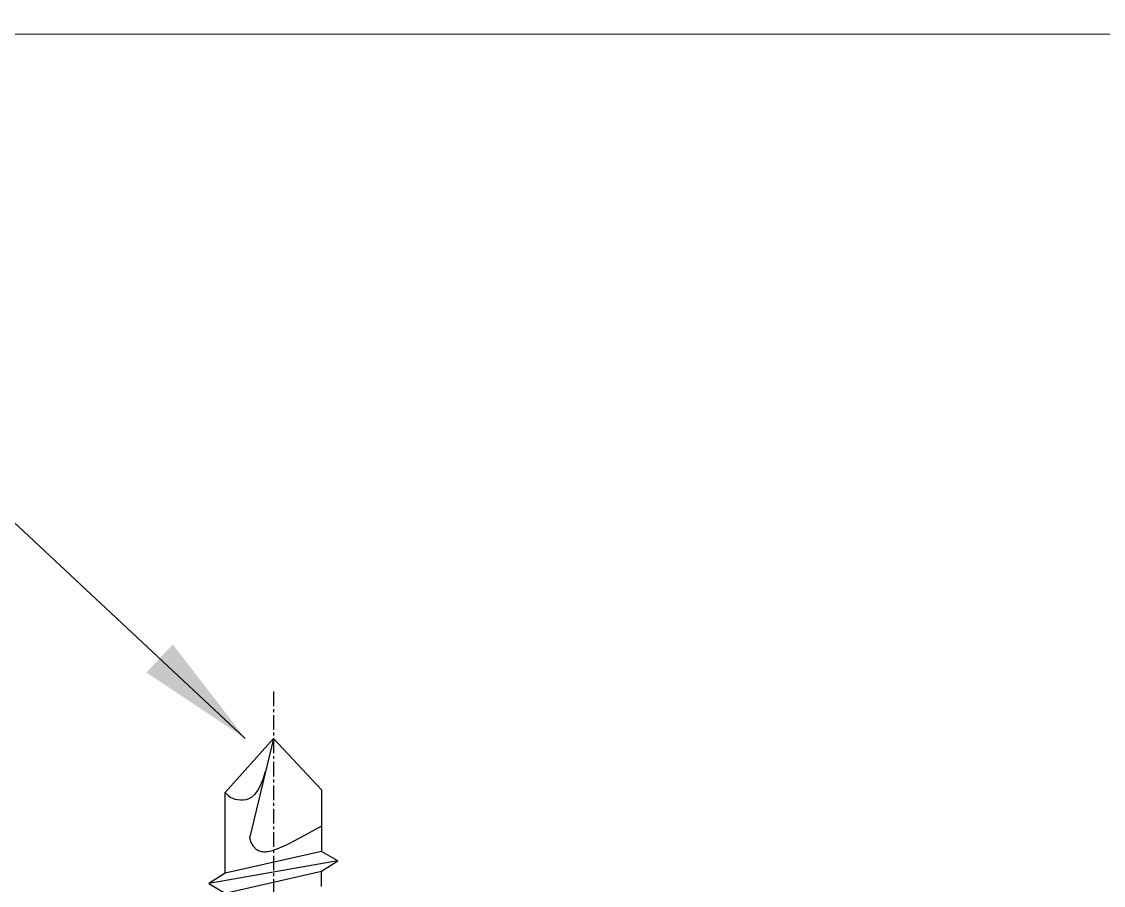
# Model space of a CAD drawing. Header units: millimetres. Extents: x -547695 to 905972, y -1055718 to 167349.
# Drawn here: x -514649.6 to -514317.4, y -1030939.4 to -1030674.2 of the extents above; entities that cross this region are included whole.
import ezdxf

# ---------------------------------------------------------------- set-up
doc = ezdxf.new("R2010")
doc.units = ezdxf.units.MM
doc.linetypes.add('View-XTD-CT Cua$0$View-XĐL-CT Cửa$0$CENTER', pattern=[2, 1.25, -0.25, 0.25, -0.25])
for name, color, linetype, lineweight in [('View-XTD-CT Cua$0$View-XĐL-CT Cửa$0$Dim - Vietduc', 149, 'Continuous', 13), ('View-XTD-CT Cua$0$View-XĐL-CT Cửa$0$Hatch - Vietduc', 250, 'Continuous', 5), ('View-XTD-CT Cua$0$View-XĐL-CT Cửa$0$KT-NetThay', 7, 'Continuous', 18)]:
    doc.layers.add(name, color=color, linetype=linetype, lineweight=lineweight)
doc.layers.add('View-XTD-CT Cua$0$View-XĐL-CT Cửa$0$Screw', color=253, linetype='Continuous')
doc.styles.add('View-XTD-CT Cua$0$View-XĐL-CT Cửa$0$VnArial NarrowH', font='VHARIALN.TTF')
doc.dimstyles.new('View-XTD-CT Cua$0$View-XĐL-CT Cửa$0$VD 1-1 x 25', dxfattribs={"dimscale": 25, "dimtxt": 2, "dimasz": 1, "dimexe": 1, "dimexo": 1, "dimgap": 0.5, "dimtad": 1, "dimdec": 0, "dimzin": 0, "dimdsep": 46, "dimtxsty": 'View-XTD-CT Cua$0$View-XĐL-CT Cửa$0$VnArial NarrowH', "dimcen": 0.09, "dimdle": 2, "dimclrd": 256, "dimclre": 256, "dimclrt": 7, "dimadec": 0, "dimazin": 0, "dimtm": 1e-09, "dimtfac": 1, "dimtdec": 0, "dimtix": 1, "dimtmove": 2, "dimatfit": 3, "dimfxl": 1, "dimtolj": 1, "dimtzin": 0, "dimarcsym": 0})

# ---------------------------------------------------------------- blocks, each defined once
blk = doc.blocks.new('View-XTD-CT Cua$0$View-XĐL-CT Cửa$0$hex. head sd. 5.5x50 (elev)')
at = {"layer": 'View-XTD-CT Cua$0$View-XĐL-CT Cửa$0$Screw'}
for q in [(47.692, 2.052), (45.798, 1.005)]:
    blk.add_line((50, 0), q, dxfattribs=at)
for points in [[(44.778, -2.75), (45.181, -2.052), (44.25, 2.052), (43.811, 2.75), (43.409, 2.052), (44.34, -2.052), (44.778, -2.75), (43.811, 2.75)], [(44.25, 2.052), (47.692, 2.052)], [(47.692, 2.052), (47.618, 1.995), (47.553, 1.924), (47.496, 1.84), (47.45, 1.745), (47.415, 1.641), (47.391, 1.529), (47.381, 1.411), (47.384, 1.288), (47.403, 1.162), (47.445, 1.035), (47.517, 0.908), (47.627, 0.783), (47.782, 0.661), (47.991, 0.545), (48.26, 0.436), (48.598, 0.335)], [(46.261, -2.052), (45.863, -1.326), (45.73, -1.08), (45.622, -0.876), (45.536, -0.707), (45.467, -0.566), (45.41, -0.446), (45.363, -0.339), (45.321, -0.241), (45.283, -0.148), (45.251, -0.062), (45.223, 0.019), (45.2, 0.095), (45.182, 0.166), (45.168, 0.233), (45.159, 0.295), (45.155, 0.354), (45.156, 0.409), (45.16, 0.461), (45.168, 0.509), (45.179, 0.554), (45.193, 0.596), (45.209, 0.634), (45.227, 0.67), (45.247, 0.702), (45.269, 0.732), (45.292, 0.76), (45.318, 0.786), (45.346, 0.81), (45.376, 0.834), (45.409, 0.857), (45.444, 0.879), (45.483, 0.901), (45.524, 0.923), (45.566, 0.943), (45.611, 0.962), (45.657, 0.978), (45.704, 0.991), (45.751, 1), (45.798, 1.005)], [(50, 0), (47.815, -2.052), (45.205, -2.052)], [(43.685, -2.052), (44.34, -2.052)]]:
    blk.add_lwpolyline(points, dxfattribs=at)
at = {"layer": 'View-XTD-CT Cua$0$View-XĐL-CT Cửa$0$Screw', "linetype": 'View-XTD-CT Cua$0$View-XĐL-CT Cửa$0$CENTER', "ltscale": 0.5}
blk.add_lwpolyline([(52, 0), (-7.451, 0)], dxfattribs=at)
blk = doc.blocks.new('View-XTD-CT Cua$0$View-XĐL-CT Cửa$0$A$C77827696')
at = {"layer": 'View-XTD-CT Cua$0$View-XĐL-CT Cửa$0$Hatch - Vietduc'}
blk.add_lwpolyline([(-1956.15, 5709.13), (-1956.15, 5458.92), (-3154.06, 5458.92), (-3154.06, 5709.13)], close=True, dxfattribs=at)
at = {"layer": 'View-XTD-CT Cua$0$View-XĐL-CT Cửa$0$Screw', "xscale": 5.000000000000013, "yscale": 5.000000000000013, "zscale": 5.000000000000013, "rotation": 90}
blk.add_blockref('View-XTD-CT Cua$0$View-XĐL-CT Cửa$0$hex. head sd. 5.5x50 (elev)', (-2929.06, 5308.92), dxfattribs=at)
at = {"layer": 'View-XTD-CT Cua$0$View-XĐL-CT Cửa$0$Dim - Vietduc'}
blk.add_leader([(-2935.06, 5558.92), (-3150.21, 5759.84), (-4387.17, 5759.84)], dimstyle='View-XTD-CT Cua$0$View-XĐL-CT Cửa$0$VD 1-1 x 25', dxfattribs=at)

msp = doc.modelspace()

# ---------------------------------------------------------------- block references
at = {"layer": 'View-XTD-CT Cua$0$View-XĐL-CT Cửa$0$KT-NetThay', "xscale": 1.44, "yscale": 1.44, "zscale": 1.44}
msp.add_blockref('View-XTD-CT Cua$0$View-XĐL-CT Cửa$0$A$C77827696', (-510354.47, -1038899.17), dxfattribs=at)

doc.saveas('drawing.dxf')
